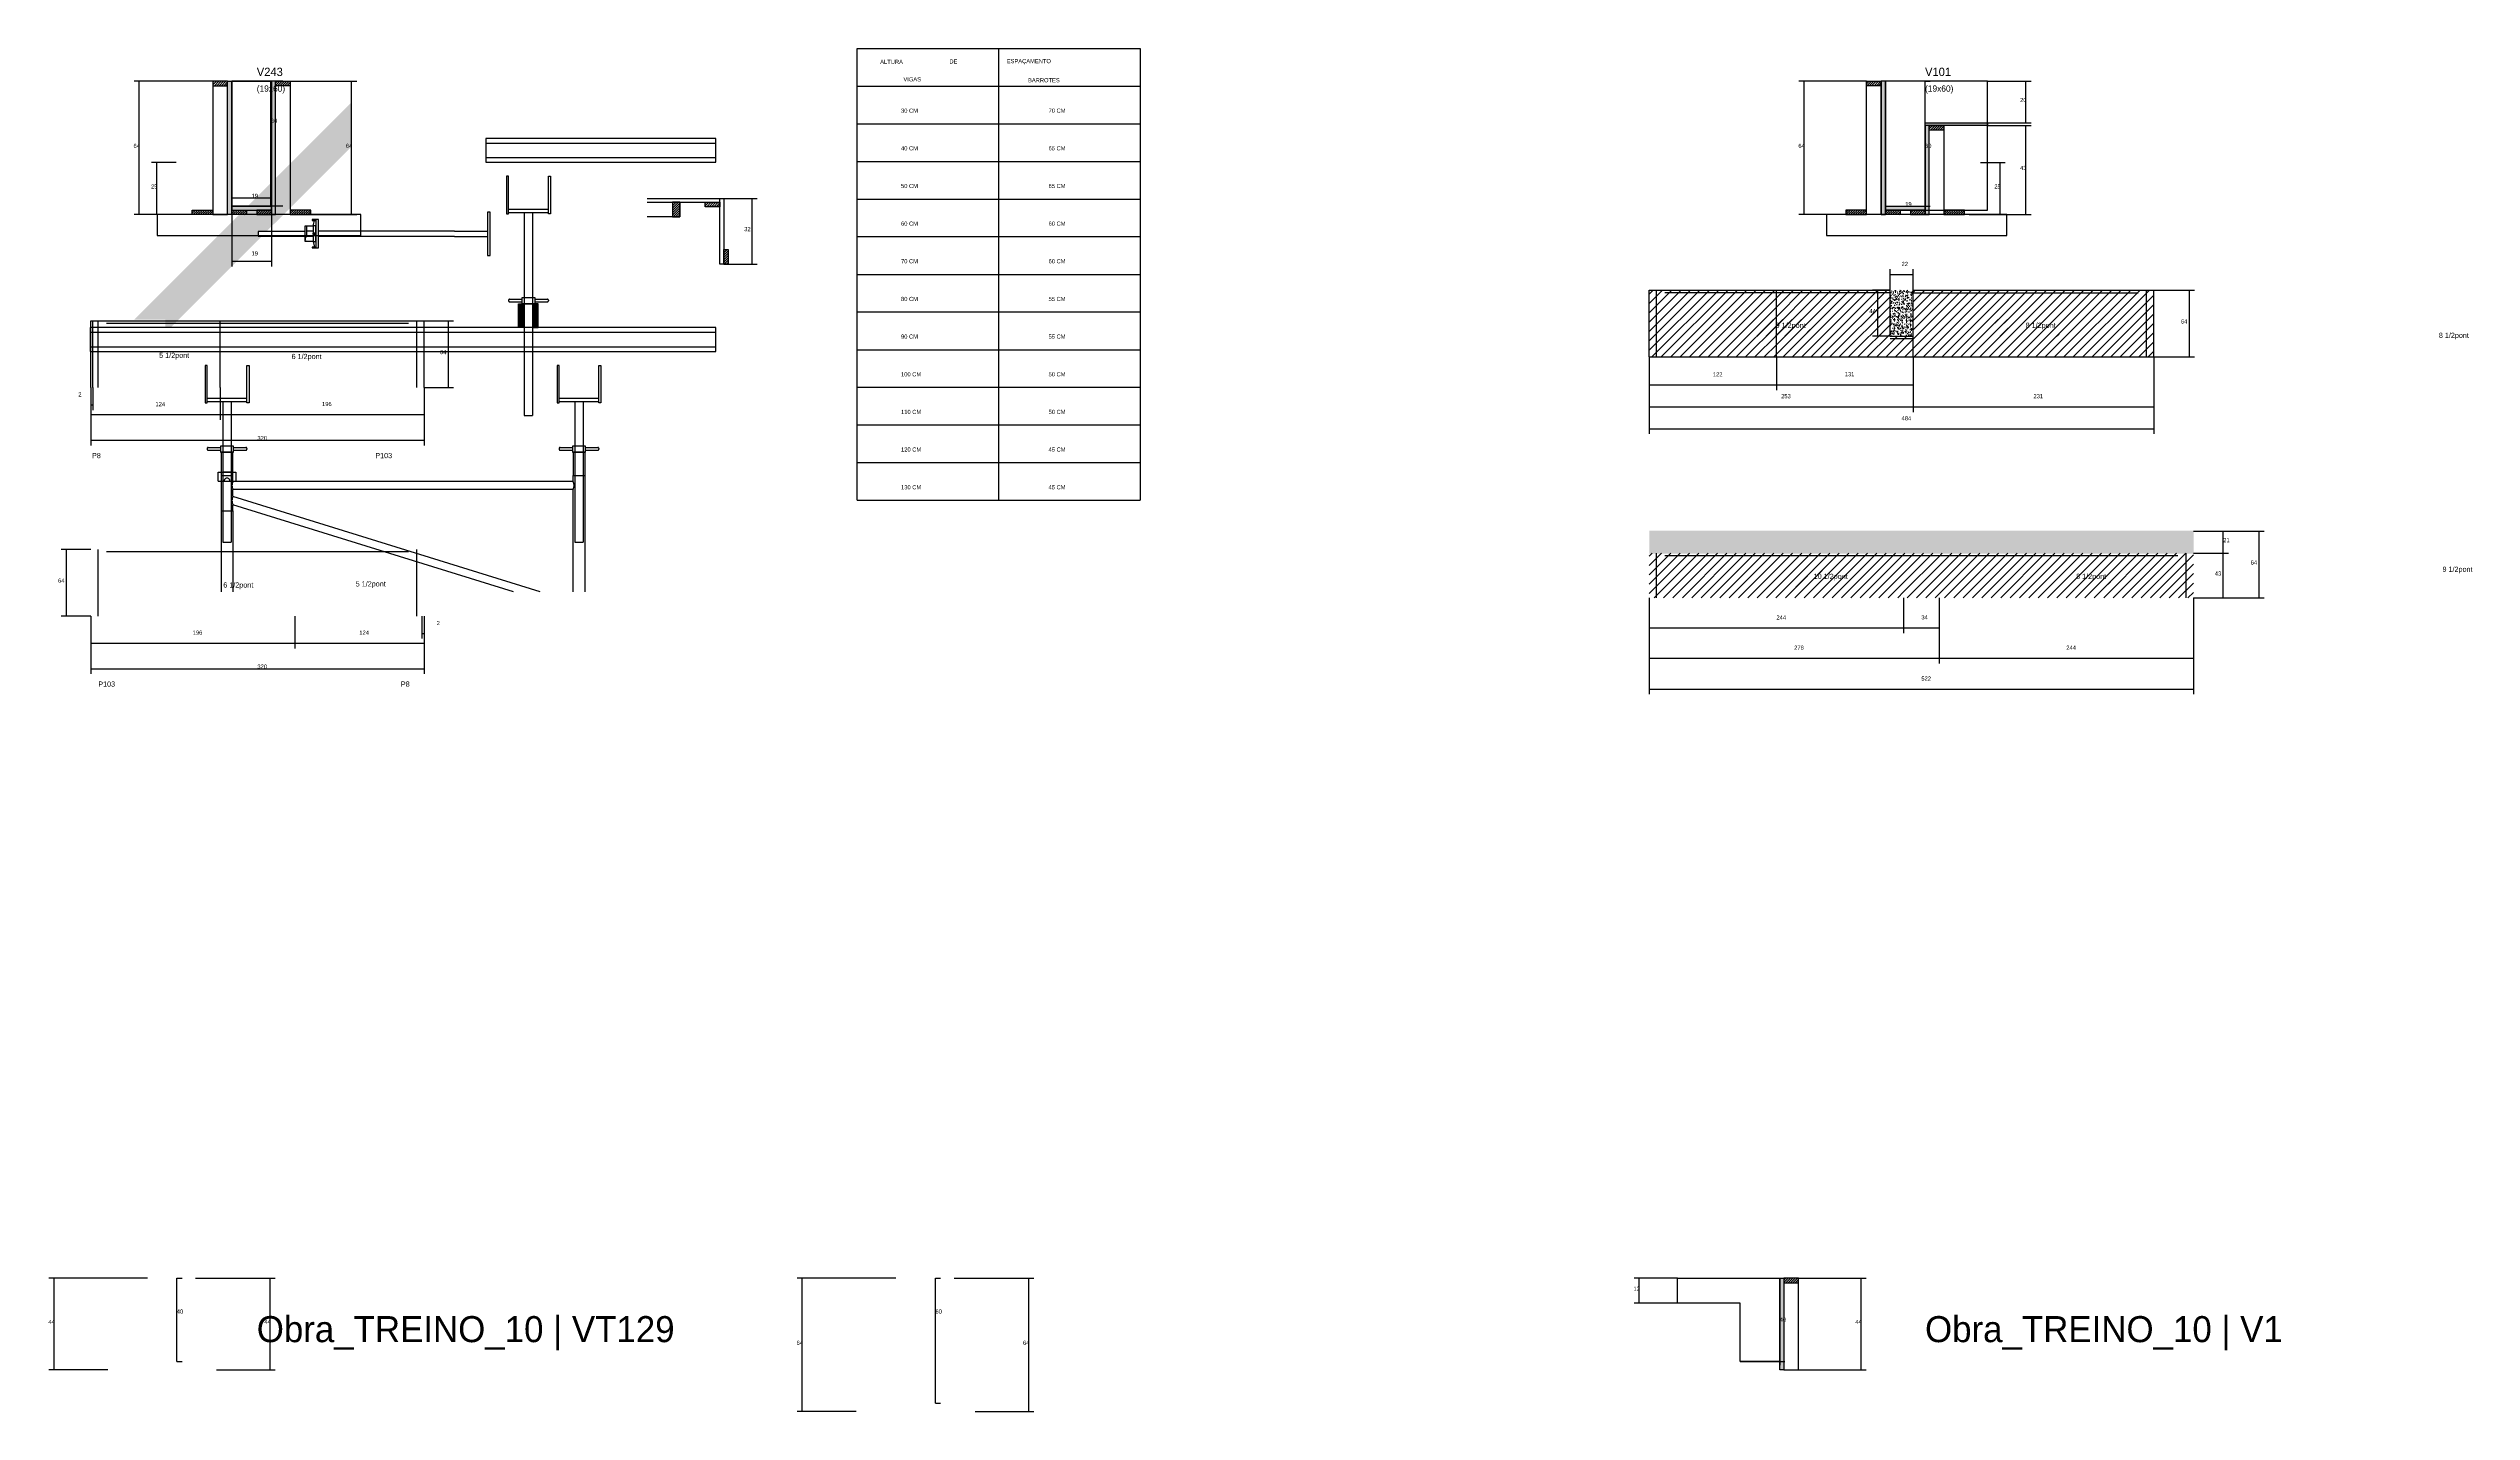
# Model space of a CAD drawing. Header units: metres. Extents: x -2848 to 21926, y -45195 to 1016.
# Drawn here: x 15800 to 18124, y -18877 to -17568 of the extents above; entities that cross this region are included whole.
import ezdxf

# ---------------------------------------------------------------- set-up
doc = ezdxf.new("R2010")
doc.units = ezdxf.units.M
for name, color, linetype in [('BARRA DE ANCORAGEM', 7, 'Continuous'), ('CONCRETO', 251, 'Continuous'), ('COTA', 4, 'Continuous'), ('Cota Seção (2x)', 4, 'Continuous'), ('Demarcação 2', 254, 'Continuous'), ('Escoras', 2, 'Continuous'), ('Forcador', 251, 'Continuous'), ('GARFOS', 7, 'Continuous'), ('Hachura', 253, 'Continuous'), ('LABEL_ID', 3, 'Continuous'), ('Madeira', 126, 'Continuous'), ('NOMENCLATURA', 7, 'Continuous'), ('Painéis', 200, 'Continuous'), ('Perfil Metálico', 251, 'Continuous'), ('SARR_2.2x7', 40, 'Continuous'), ('Texto Seção', 7, 'Continuous')]:
    doc.layers.add(name, color=color, linetype=linetype)

msp = doc.modelspace()

# ---------------------------------------------------------------- hatches: boundary and pattern name
at = {"layer": 'COTA'}
h = msp.add_hatch(dxfattribs=at)
h.set_pattern_fill('AR-CONC', scale=0.03)
h.paths.add_polyline_path([(17566.5, -17844.5), (17588.5, -17844.5), (17588.5, -17800.5), (17566.5, -17800.5)])
h = msp.add_hatch(dxfattribs=at)
h.set_pattern_fill('AR-CONC', scale=0.03)
h.paths.add_polyline_path([(17335.5, -18031.2), (17335.5, -18053.2), (17857.5, -18053.2), (17857.5, -18031.2)])
at = {"layer": 'Demarcação 2'}
h = msp.add_hatch(color=8, dxfattribs=at)
h.dxf.hatch_style = 1
h.paths.add_polyline_path([(16090.8, -17662.8), (16090.8, -17620.4), (15882.3, -17828.8), (15912.4, -17828.8), (15912.4, -17836.4), (15917.2, -17836.4), (16005, -17748.6), (16001.3, -17748.6), (16001.3, -17744.1), (16009.4, -17744.1)])
at = {"layer": 'Hachura'}
h = msp.add_hatch(dxfattribs=at)
h.set_pattern_fill('ANSI31', scale=0.5)
h.paths.add_polyline_path([(15972, -17604.4), (15972, -17600), (15972, -17600), (15958, -17600), (15958, -17600), (15958, -17604.4), (15958, -17604.4), (15972, -17604.4)])
h = msp.add_hatch(color=8, dxfattribs=at)
h.dxf.hatch_style = 1
h.paths.add_polyline_path([(15976, -17600), (15972, -17600), (15972, -17600), (15972, -17728), (15972, -17728), (15976, -17728), (15976, -17728), (15976, -17600)])
h = msp.add_hatch(color=8, dxfattribs=at)
h.dxf.hatch_style = 1
h.paths.add_polyline_path([(16018, -17600), (16014, -17600), (16014, -17600), (16014, -17728), (16014, -17728), (16018, -17728), (16018, -17728), (16018, -17600)])
h = msp.add_hatch(dxfattribs=at)
h.set_pattern_fill('ANSI31', scale=0.5)
h.paths.add_polyline_path([(16018, -17604.4), (16018, -17600), (16018, -17600), (16032, -17600), (16032, -17600), (16032, -17604.4), (16032, -17604.4), (16018, -17604.4)])
h = msp.add_hatch(dxfattribs=at)
h.set_pattern_fill('ANSI31', scale=0.5)
h.paths.add_polyline_path([(17544, -17604.4), (17544, -17600), (17544, -17600), (17558, -17600), (17558, -17600), (17558, -17604.4), (17558, -17604.4), (17544, -17604.4)])
h = msp.add_hatch(color=8, dxfattribs=at)
h.dxf.hatch_style = 1
h.paths.add_polyline_path([(17562, -17600), (17558, -17600), (17558, -17600), (17558, -17728), (17558, -17728), (17562, -17728), (17562, -17728), (17562, -17600)])
h = msp.add_hatch(color=8, dxfattribs=at)
h.dxf.hatch_style = 1
h.paths.add_polyline_path([(17600, -17642.4), (17600, -17640), (17600, -17640), (17660, -17640), (17660, -17640), (17660, -17642.4), (17660, -17642.4), (17600, -17642.4)])
h = msp.add_hatch(color=8, dxfattribs=at)
h.dxf.hatch_style = 1
h.paths.add_polyline_path([(17604, -17642.4), (17600, -17642.4), (17600, -17642.4), (17600, -17728), (17600, -17728), (17604, -17728), (17604, -17728), (17604, -17642.4)])
h = msp.add_hatch(dxfattribs=at)
h.set_pattern_fill('ANSI31', scale=0.5)
h.paths.add_polyline_path([(17604, -17646.8), (17604, -17642.4), (17604, -17642.4), (17618, -17642.4), (17618, -17642.4), (17618, -17646.8), (17618, -17646.8), (17604, -17646.8)])
h = msp.add_hatch(dxfattribs=at)
h.set_pattern_fill('ANSI31', scale=0.5)
h.paths.add_polyline_path([(15938, -17728), (15938, -17723.6), (15938, -17723.6), (15958, -17723.6), (15958, -17723.6), (15958, -17728), (15958, -17728), (15938, -17728)])
h = msp.add_hatch(color=8, dxfattribs=at)
h.dxf.hatch_style = 1
h.paths.add_polyline_path([(16014, -17723.6), (16014, -17720), (16014, -17720), (15976, -17720), (15976, -17720), (15976, -17723.6), (15976, -17723.6), (16014, -17723.6)])
h = msp.add_hatch(dxfattribs=at)
h.set_pattern_fill('ANSI31', scale=0.5)
h.paths.add_polyline_path([(15976, -17728), (15976, -17723.6), (15976, -17723.6), (15990, -17723.6), (15990, -17723.6), (15990, -17728), (15990, -17728), (15976, -17728)])
h = msp.add_hatch(dxfattribs=at)
h.set_pattern_fill('ANSI31', scale=0.5)
h.paths.add_polyline_path([(16014, -17728), (16014, -17723.6), (16014, -17723.6), (16000, -17723.6), (16000, -17723.6), (16000, -17728), (16000, -17728), (16014, -17728)])
h = msp.add_hatch(dxfattribs=at)
h.set_pattern_fill('ANSI31', scale=0.5)
h.paths.add_polyline_path([(16052, -17728), (16052, -17723.6), (16052, -17723.6), (16032, -17723.6), (16032, -17723.6), (16032, -17728), (16032, -17728), (16052, -17728)])
h = msp.add_hatch(dxfattribs=at)
h.set_pattern_fill('ANSI31', scale=0.5)
h.paths.add_polyline_path([(16405.8, -17716), (16398.8, -17716), (16398.8, -17730), (16405.8, -17730)])
h = msp.add_hatch(dxfattribs=at)
h.set_pattern_fill('ANSI31', scale=0.5)
h.paths.add_polyline_path([(16430.2, -17716), (16430.2, -17720.4), (16430.2, -17720.4), (16444.2, -17720.4), (16444.2, -17720.4), (16444.2, -17716), (16444.2, -17716), (16430.2, -17716)])
h = msp.add_hatch(dxfattribs=at)
h.set_pattern_fill('ANSI31', scale=0.5)
h.paths.add_polyline_path([(17544, -17728), (17544, -17723.6), (17544, -17723.6), (17524, -17723.6), (17524, -17723.6), (17524, -17728), (17524, -17728), (17544, -17728)])
h = msp.add_hatch(color=8, dxfattribs=at)
h.dxf.hatch_style = 1
h.paths.add_polyline_path([(17562, -17723.6), (17562, -17720), (17562, -17720), (17600, -17720), (17600, -17720), (17600, -17723.6), (17600, -17723.6), (17562, -17723.6)])
h = msp.add_hatch(dxfattribs=at)
h.set_pattern_fill('ANSI31', scale=0.5)
h.paths.add_polyline_path([(17562, -17728), (17562, -17723.6), (17562, -17723.6), (17576, -17723.6), (17576, -17723.6), (17576, -17728), (17576, -17728), (17562, -17728)])
h = msp.add_hatch(dxfattribs=at)
h.set_pattern_fill('ANSI31', scale=0.5)
h.paths.add_polyline_path([(17600, -17728), (17600, -17723.6), (17600, -17723.6), (17586, -17723.6), (17586, -17723.6), (17586, -17728), (17586, -17728), (17600, -17728)])
h = msp.add_hatch(dxfattribs=at)
h.set_pattern_fill('ANSI31', scale=0.5)
h.paths.add_polyline_path([(17638, -17728), (17638, -17723.6), (17638, -17723.6), (17618, -17723.6), (17618, -17723.6), (17618, -17728), (17618, -17728), (17638, -17728)])
h = msp.add_hatch(dxfattribs=at)
h.set_pattern_fill('ANSI31', scale=0.5)
h.paths.add_polyline_path([(16447.8, -17775.4), (16452.2, -17775.4), (16452.2, -17775.4), (16452.2, -17761.5), (16452.2, -17761.5), (16447.8, -17761.5), (16447.8, -17761.5), (16447.8, -17775.4)])
h = msp.add_hatch(dxfattribs=at)
h.set_pattern_fill('ANSI31', scale=2)
h.paths.add_polyline_path([(17457.5, -17800.5), (17335.5, -17800.5), (17335.5, -17864.5), (17457.5, -17864.5)])
h = msp.add_hatch(dxfattribs=at)
h.set_pattern_fill('ANSI31', scale=2)
h.paths.add_polyline_path([(17566.5, -17800.5), (17457.5, -17800.5), (17457.5, -17864.5), (17588.5, -17864.5), (17588.5, -17844.5), (17566.5, -17844.5)])
h = msp.add_hatch(dxfattribs=at)
h.set_pattern_fill('ANSI31', scale=2)
h.paths.add_polyline_path([(17819.5, -17800.5), (17588.5, -17800.5), (17588.5, -17864.5), (17819.5, -17864.5)])
h = msp.add_hatch(dxfattribs=at)
h.set_pattern_fill('ANSI31', scale=2)
h.paths.add_polyline_path([(17556.4, -17833.3), (17556.4, -17811.1), (17556.4, -17811.1), (17535.8, -17811.1), (17535.8, -17811.1), (17535.8, -17833.3), (17535.8, -17833.3), (17556.4, -17833.3)])
h = msp.add_hatch(dxfattribs=at)
h.set_pattern_fill('ANSI31', scale=2)
h.paths.add_polyline_path([(17420.2, -17844.7), (17487.8, -17844.7), (17487.8, -17844.7), (17493.3, -17828.7), (17493.3, -17828.7), (17425.7, -17828.7), (17425.7, -17828.7), (17420.2, -17844.7)])
h = msp.add_hatch(dxfattribs=at)
h.set_pattern_fill('ANSI31', scale=2)
h.paths.add_polyline_path([(17660.1, -17844.7), (17727.7, -17844.7), (17727.7, -17844.7), (17733.2, -17828.7), (17733.2, -17828.7), (17665.6, -17828.7), (17665.6, -17828.7), (17660.1, -17844.7)])
h = msp.add_hatch(dxfattribs=at)
h.set_pattern_fill('ANSI31', scale=2)
h.paths.add_polyline_path([(17579.5, -18053), (17335.5, -18053), (17335.5, -18095.8), (17579.5, -18095.8)])
h = msp.add_hatch(dxfattribs=at)
h.set_pattern_fill('ANSI31', scale=2)
h.paths.add_polyline_path([(17613.5, -18053), (17579.5, -18053), (17579.5, -18095.8), (17613.5, -18095.8)])
h = msp.add_hatch(dxfattribs=at)
h.set_pattern_fill('ANSI31', scale=2)
h.paths.add_polyline_path([(17857.5, -18053), (17613.5, -18053), (17613.5, -18095.8), (17857.5, -18095.8)])
h = msp.add_hatch(dxfattribs=at)
h.set_pattern_fill('ANSI31', scale=2)
h.paths.add_polyline_path([(17452.9, -18085.6), (17527, -18085.6), (17527, -18085.6), (17532.5, -18069.6), (17532.5, -18069.6), (17458.4, -18069.6), (17458.4, -18069.6), (17452.9, -18085.6)])
h = msp.add_hatch(dxfattribs=at)
h.set_pattern_fill('ANSI31', scale=2)
h.paths.add_polyline_path([(17708.5, -18085.6), (17776.1, -18085.6), (17776.1, -18085.6), (17781.6, -18069.6), (17781.6, -18069.6), (17714, -18069.6), (17714, -18069.6), (17708.5, -18085.6)])
h = msp.add_hatch(color=8, dxfattribs=at)
h.dxf.hatch_style = 1
h.paths.add_polyline_path([(17460.6, -18748.6), (17464.6, -18748.6), (17464.6, -18748.6), (17464.6, -18836.6), (17464.6, -18836.6), (17460.6, -18836.6), (17460.6, -18836.6), (17460.6, -18748.6)])
h = msp.add_hatch(dxfattribs=at)
h.set_pattern_fill('ANSI31', scale=0.5)
h.paths.add_polyline_path([(17478.6, -18753), (17478.6, -18748.6), (17478.6, -18748.6), (17464.6, -18748.6), (17464.6, -18748.6), (17464.6, -18753), (17464.6, -18753), (17478.6, -18753)])
at = {"layer": 'Perfil Metálico'}
h = msp.add_hatch(color=8, dxfattribs=at)
h.dxf.hatch_style = 1
h.paths.add_polyline_path([(16251.1, -17836.4), (16255.6, -17836.4), (16255.6, -17813.6), (16251.1, -17813.6)])
h = msp.add_hatch(color=8, dxfattribs=at)
h.dxf.hatch_style = 1
h.paths.add_polyline_path([(16265.5, -17836.4), (16270, -17836.4), (16270, -17813.6), (16265.5, -17813.6)])

# ---------------------------------------------------------------- linework, layer by layer
at = {"layer": 'BARRA DE ANCORAGEM'}
for p, q in [((16046.4, -17750.9), (16046.3, -17751.4)), ((16046.3, -17751.4), (16046.4, -17752)), ((16046.5, -17750.4), (16046.4, -17750.9)), ((16046.4, -17752), (16046.5, -17752.5)), ((16046.8, -17749.9), (16046.5, -17750.4)), ((16046.5, -17752.5), (16046.8, -17752.9)), ((16047.2, -17749.5), (16046.8, -17749.9)), ((16046.8, -17752.9), (16047.2, -17753.3)), ((16047.6, -17749.2), (16047.2, -17749.5)), ((16047.2, -17753.3), (16047.6, -17753.6)), ((16048.1, -17749), (16047.6, -17749.2)), ((16047.6, -17753.6), (16048.1, -17753.9)), ((16054.2, -17738.8), (16055.4, -17733.5)), ((16054.2, -17753.9), (16055.4, -17759.2)), ((16056.5, -17732.7), (16056.5, -17760)), ((16090.8, -17743.7), (16059.2, -17743.7)), ((16090.8, -17749), (16059.2, -17749)), ((16189.8, -17743.7), (16090.8, -17743.7)), ((16189.8, -17749), (16090.8, -17749)), ((16189.8, -17743.7), (16221.3, -17743.7)), ((16189.8, -17749), (16221.3, -17749))]:
    msp.add_line(p, q, dxfattribs=at)
for points in [[(16223.7, -17767.2), (16223.7, -17725.5), (16221.3, -17725.5), (16221.3, -17767.2)], [(16046.3, -17744.1), (16001.3, -17744.1), (16001.3, -17748.6), (16046.3, -17748.6)], [(16056.5, -17732.7), (16053, -17732.7), (16053, -17733.5), (16056.5, -17733.5)], [(16056.5, -17738.8), (16054.2, -17738.8), (16054.2, -17753.9), (16056.5, -17753.9)], [(16059.2, -17760), (16059.2, -17732.7), (16056.5, -17732.7), (16056.5, -17760)], [(16056.5, -17759.2), (16053, -17759.2), (16053, -17760), (16056.5, -17760)]]:
    msp.add_lwpolyline(points, close=True, dxfattribs=at)
for points in [[(16054.2, -17753.9), (16046.3, -17753.9), (16046.3, -17738.8), (16054.2, -17738.8)], [(16054.2, -17743.7), (16048.1, -17743.7), (16048.1, -17738.8)], [(16054.2, -17749), (16048.1, -17749), (16048.1, -17743.7)], [(16054.2, -17746.8), (16056.5, -17746.8), (16056.5, -17745.9), (16054.2, -17745.9), (16054.2, -17746.8), (16054.2, -17745.9)]]:
    msp.add_lwpolyline(points, dxfattribs=at)
at = {"layer": 'CONCRETO'}
for points in [[(15976, -17600), (15976, -17600), (16014, -17600), (16014, -17628), (16014, -17628), (16014, -17720), (15976, -17720), (15976, -17600)], [(15976, -17720), (16014, -17720), (16014, -17600), (15976, -17600)], [(17600, -17640), (17660, -17640), (17660, -17600), (17600, -17600), (17600, -17600), (17562, -17600), (17562, -17723.6), (17562, -17723.6), (17562, -17720), (17600, -17720)], [(17562, -17723.6), (17660, -17723.6), (17660, -17600), (17562, -17600)], [(17422.6, -18772.6), (17362.6, -18772.6), (17362.6, -18748.6), (17422.6, -18748.6), (17422.6, -18748.6), (17460.6, -18748.6), (17460.6, -18832.2), (17460.6, -18832.2), (17460.6, -18828.6), (17422.6, -18828.6)]]:
    msp.add_lwpolyline(points, close=True, dxfattribs=at)
at = {"layer": 'COTA'}
for p, q in [((15958, -17600), (15882.3, -17600)), ((15887.3, -17728), (15887.3, -17600)), ((16032, -17600), (16095.9, -17600)), ((16090.9, -17728), (16090.9, -17600)), ((17544, -17600), (17479, -17600)), ((17484, -17728), (17484, -17600)), ((17660, -17600), (17701.7, -17600)), ((17696.7, -17640), (17696.7, -17600)), ((17660, -17640), (17701.7, -17640)), ((17660, -17642.4), (17701.7, -17642.4)), ((17696.7, -17728), (17696.7, -17642.4)), ((15922.7, -17678), (15899.1, -17678)), ((15904.1, -17728), (15904.1, -17678)), ((17653.3, -17678), (17676.9, -17678)), ((17671.9, -17728), (17671.9, -17678)), ((15942.4, -17728), (15882.3, -17728)), ((15922.7, -17728), (15899.1, -17728)), ((15976, -17728), (15976, -17777.7)), ((16014, -17728), (16014, -17777.7)), ((16047.6, -17728), (16095.9, -17728)), ((16447.8, -17712.4), (16480, -17712.4)), ((16475, -17775.4), (16475, -17712.4)), ((17544, -17728), (17479, -17728)), ((17642.4, -17728), (17701.7, -17728)), ((17653.3, -17728), (17676.9, -17728)), ((15976, -17772.7), (16014, -17772.7)), ((16447.8, -17775.4), (16480, -17775.4)), ((17566.5, -17800.5), (17549.6, -17800.5)), ((17554.6, -17844.5), (17554.6, -17800.5)), ((17566.5, -17800.5), (17566.5, -17780.3)), ((17566.5, -17785.3), (17588.5, -17785.3)), ((17588.5, -17800.5), (17588.5, -17780.3)), ((17819.5, -17800.5), (17858.5, -17800.5)), ((17853.5, -17864.5), (17853.5, -17800.5)), ((16160.4, -17829.9), (16188.8, -17829.9)), ((16183.8, -17893.9), (16183.8, -17829.9)), ((17566.5, -17844.5), (17549.6, -17844.5)), ((17335.5, -17864.5), (17335.5, -17896.3)), ((17335.5, -17864.5), (17335.5, -17938.5)), ((17335.5, -17864.5), (17335.5, -17917.4)), ((17457.5, -17864.5), (17457.5, -17896.3)), ((17457.5, -17864.5), (17457.5, -17896.3)), ((17588.5, -17864.5), (17588.5, -17896.3)), ((17588.5, -17864.5), (17588.5, -17917.4)), ((17588.5, -17864.5), (17588.5, -17917.4)), ((17819.5, -17864.5), (17819.5, -17917.4)), ((17819.5, -17864.5), (17858.5, -17864.5)), ((17819.5, -17864.5), (17819.5, -17938.5)), ((15840.9, -17893.9), (15840.9, -17924.9)), ((15840.9, -17893.9), (15840.9, -17949.4)), ((15840.9, -17893.9), (15840.9, -17915.6)), ((15842.9, -17893.9), (15842.9, -17915.6)), ((15964.9, -17893.9), (15964.9, -17924.9)), ((15964.9, -17893.9), (15964.9, -17924.9)), ((16160.4, -17893.9), (16160.4, -17924.9)), ((16160.4, -17893.9), (16160.4, -17949.4)), ((16160.4, -17893.9), (16188.8, -17893.9)), ((17335.5, -17891.3), (17457.5, -17891.3)), ((17457.5, -17891.3), (17588.5, -17891.3)), ((15840.9, -17910.6), (15842.9, -17910.6)), ((17335.5, -17912.4), (17588.5, -17912.4)), ((17588.5, -17912.4), (17819.5, -17912.4)), ((15840.9, -17919.9), (15964.9, -17919.9)), ((15964.9, -17919.9), (16160.4, -17919.9)), ((17335.5, -17933.5), (17819.5, -17933.5)), ((15840.9, -17944.4), (16160.4, -17944.4)), ((17857.5, -18031.8), (17891, -18031.8)), ((17857.5, -18031.8), (17925.4, -18031.8)), ((17886, -18053), (17886, -18031.8)), ((17920.4, -18095.8), (17920.4, -18031.8)), ((15840.9, -18049.2), (15812.5, -18049.2)), ((15817.5, -18113.2), (15817.5, -18049.2)), ((17857.5, -18053), (17891, -18053)), ((17857.5, -18053), (17891, -18053)), ((17886, -18095.8), (17886, -18053)), ((17335.5, -18095.8), (17335.5, -18158.6)), ((17335.5, -18095.8), (17335.5, -18129.6)), ((17335.5, -18095.8), (17335.5, -18188.3)), ((17579.5, -18095.8), (17579.5, -18129.6)), ((17579.5, -18095.8), (17579.5, -18129.6)), ((17613.5, -18095.8), (17613.5, -18158.6)), ((17613.5, -18095.8), (17613.5, -18158.6)), ((17613.5, -18095.8), (17613.5, -18129.6)), ((17857.5, -18095.8), (17857.5, -18158.6)), ((17857.5, -18095.8), (17891, -18095.8)), ((17857.5, -18095.8), (17925.4, -18095.8)), ((17857.5, -18095.8), (17857.5, -18188.3)), ((15840.9, -18113.2), (15812.5, -18113.2)), ((15840.9, -18113.2), (15840.9, -18144.2)), ((15840.9, -18113.2), (15840.9, -18168.7)), ((16036.4, -18113.2), (16036.4, -18144.2)), ((16036.4, -18113.2), (16036.4, -18144.2)), ((16158.4, -18113.2), (16158.4, -18134.9)), ((16160.4, -18113.2), (16160.4, -18144.2)), ((16160.4, -18113.2), (16160.4, -18168.7)), ((16160.4, -18113.2), (16160.4, -18134.9)), ((17335.5, -18124.6), (17579.5, -18124.6)), ((17579.5, -18124.6), (17613.5, -18124.6)), ((15840.9, -18139.2), (16036.4, -18139.2)), ((16036.4, -18139.2), (16160.4, -18139.2)), ((16158.4, -18129.9), (16160.4, -18129.9)), ((15840.9, -18163.7), (16160.4, -18163.7)), ((17335.5, -18153.6), (17613.5, -18153.6)), ((17613.5, -18153.6), (17857.5, -18153.6)), ((17335.5, -18183.3), (17857.5, -18183.3)), ((15895.3, -18748.6), (15800.6, -18748.6)), ((15805.6, -18836.6), (15805.6, -18748.6)), ((15941.3, -18748.6), (16017.7, -18748.6)), ((16012.7, -18836.6), (16012.7, -18748.6)), ((16612.9, -18748.6), (16518.2, -18748.6)), ((16523.2, -18876.6), (16523.2, -18748.6)), ((16668.9, -18748.6), (16745.4, -18748.6)), ((16740.4, -18876.6), (16740.4, -18748.6)), ((17362.6, -18748.6), (17320.9, -18748.6)), ((17325.9, -18772.6), (17325.9, -18748.6)), ((17478.6, -18748.6), (17543.6, -18748.6)), ((17538.6, -18836.6), (17538.6, -18748.6)), ((17362.6, -18772.6), (17320.9, -18772.6)), ((15857.3, -18836.6), (15800.6, -18836.6)), ((15961.3, -18836.6), (16017.7, -18836.6)), ((17478.6, -18836.6), (17543.6, -18836.6)), ((16574.9, -18876.6), (16518.2, -18876.6)), ((16688.9, -18876.6), (16745.4, -18876.6))]:
    msp.add_line(p, q, dxfattribs=at)
at = {"layer": 'Cota Seção (2x)'}
for p, q in [((16025, -17600), (16008.5, -17600)), ((16013.5, -17720), (16013.5, -17600)), ((17600, -17720), (17600, -17600)), ((17600, -17600), (17605, -17600)), ((15976, -17728), (15976, -17707)), ((16014, -17728), (16014, -17707)), ((15976, -17712), (16014, -17712)), ((16025, -17720), (16008.5, -17720)), ((17562, -17728), (17562, -17715)), ((17562, -17720), (17600, -17720)), ((17600, -17728), (17600, -17715)), ((17600, -17720), (17605, -17720)), ((15923.3, -18828.6), (15923.3, -18748.6)), ((15923.3, -18748.6), (15928.3, -18748.6)), ((16650.9, -18868.6), (16650.9, -18748.6)), ((16650.9, -18748.6), (16655.9, -18748.6)), ((17422.6, -18748.6), (17465.6, -18748.6)), ((17460.6, -18828.6), (17460.6, -18748.6)), ((15923.3, -18828.6), (15928.3, -18828.6)), ((17422.6, -18828.6), (17465.6, -18828.6)), ((16650.9, -18868.6), (16655.9, -18868.6))]:
    msp.add_line(p, q, dxfattribs=at)
at = {"layer": 'Escoras'}
for p, q in [((16266.2, -17813.6), (16254.9, -17813.6)), ((15965.9, -17955.9), (15965.9, -18090)), ((15977.1, -17955.9), (15965.9, -17955.9)), ((15977.1, -17978.4), (15977.1, -17955.9)), ((16314.6, -17955.9), (16303.4, -17955.9)), ((16303.4, -17955.9), (16303.4, -17978.4)), ((16314.6, -17955.9), (16314.6, -18090)), ((15963.1, -17975), (15980, -17975)), ((15963.1, -17983.8), (15963.1, -17975)), ((15963.1, -17983.8), (15968.6, -17983.8)), ((15965.9, -17978.4), (15977.1, -17978.4)), ((15975.5, -17975), (15967.6, -17975)), ((15975.5, -17984.1), (15967.6, -17984.1)), ((15968.7, -17983), (15968.6, -17983.8)), ((15969, -17982.3), (15968.7, -17983)), ((15969.4, -17981.7), (15969, -17982.3)), ((15970.1, -17981.3), (15969.4, -17981.7)), ((15970.8, -17981), (15970.1, -17981.3)), ((15971.5, -17980.9), (15970.8, -17981)), ((15972.3, -17981), (15971.5, -17980.9)), ((15973, -17981.3), (15972.3, -17981)), ((15973.6, -17981.7), (15973, -17981.3)), ((15974.1, -17982.3), (15973.6, -17981.7)), ((15974.3, -17983), (15974.1, -17982.3)), ((15974.4, -17983.8), (15974.3, -17983)), ((15974.4, -17983.8), (15980, -17983.8)), ((15976.5, -17985.9), (15976.3, -17986.5)), ((15976.3, -17986.5), (15976.3, -17987.2)), ((15976.6, -17985.2), (15976.5, -17985.9)), ((15976.9, -17984.6), (15976.6, -17985.2)), ((15977.1, -17984), (15976.9, -17984.6)), ((15977.1, -17984), (15977.1, -17978.4)), ((16303.4, -17984), (15977.1, -17984)), ((15980, -17975), (15980, -17983.8)), ((16303.4, -17978.4), (16314.6, -17978.4)), ((16303.4, -17984), (16303.4, -17978.4)), ((16303.7, -17984.6), (16303.4, -17984)), ((16303.9, -17985.2), (16303.7, -17984.6)), ((16304.1, -17985.9), (16303.9, -17985.2)), ((16304.2, -17986.5), (16304.1, -17985.9)), ((16304.3, -17987.2), (16304.2, -17986.5)), ((15976.3, -17987.2), (15976.2, -17987.9)), ((15976.2, -17987.9), (15976.3, -17988.5)), ((15976.3, -18001.6), (15976.2, -18002.3)), ((15976.2, -18002.3), (15976.3, -18003)), ((15976.3, -17988.5), (15976.3, -17989.2)), ((15976.3, -17989.2), (15976.5, -17989.8)), ((15976.5, -18000.1), (15976.3, -18000.8)), ((15976.3, -18000.8), (15976.3, -18001.6)), ((15976.3, -18003), (15976.3, -18003.7)), ((15976.3, -18003.7), (15976.5, -18004.5)), ((15976.5, -17989.8), (15976.6, -17990.5)), ((15976.6, -17999.4), (15976.5, -18000.1)), ((15976.5, -18004.5), (15976.6, -18005.2)), ((15976.6, -17990.5), (15976.9, -17991.1)), ((15976.9, -17998.7), (15976.6, -17999.4)), ((15976.6, -18005.2), (15976.9, -18005.9)), ((15976.9, -17991.1), (15977.1, -17991.7)), ((15977.1, -17998), (15976.9, -17998.7)), ((15976.9, -18005.9), (15977.1, -18006.5)), ((16303.4, -17991.7), (15977.1, -17991.7)), ((15977.1, -17998), (15977.1, -17991.7)), ((16271.9, -18090), (15977.1, -17998.5)), ((16246.1, -18090), (15977.1, -18006.5)), ((15977.1, -18012.2), (15977.1, -18006.5)), ((16303.4, -17991.7), (16303.7, -17991.1)), ((16303.4, -18090), (16303.4, -17991.7)), ((16303.7, -17991.1), (16303.9, -17990.5)), ((16303.9, -17990.5), (16304.1, -17989.8)), ((16304.1, -17989.8), (16304.2, -17989.2)), ((16304.2, -17989.2), (16304.3, -17988.5)), ((16304.3, -17987.9), (16304.3, -17987.2)), ((16304.3, -17988.5), (16304.3, -17987.9)), ((15965.9, -18012.2), (15977.1, -18012.2)), ((15977.1, -18012.2), (15977.1, -18090))]:
    msp.add_line(p, q, dxfattribs=at)
at = {"layer": 'Forcador'}
for p, q in [((16241.4, -17722.7), (16279.7, -17722.7)), ((16241.4, -17725.8), (16279.7, -17725.8)), ((16256.6, -17725.8), (16256.6, -17836.4)), ((16264.5, -17725.8), (16264.5, -17836.4)), ((16241.5, -17809.9), (16241.4, -17810)), ((16241.4, -17810), (16241.4, -17810.2)), ((16241.4, -17810.2), (16241.4, -17810.6)), ((16241.4, -17810.6), (16241.4, -17810.8)), ((16241.4, -17810.8), (16241.5, -17810.9)), ((16241.6, -17809.7), (16241.5, -17809.8)), ((16241.5, -17809.8), (16241.5, -17809.9)), ((16241.5, -17810.9), (16241.5, -17811)), ((16241.5, -17811), (16241.6, -17811.1)), ((16241.7, -17809.5), (16241.6, -17809.6)), ((16241.6, -17809.6), (16241.6, -17809.7)), ((16241.6, -17811.1), (16241.6, -17811.2)), ((16241.6, -17811.2), (16241.7, -17811.3)), ((16241.8, -17809.4), (16241.7, -17809.5)), ((16241.7, -17811.3), (16241.8, -17811.4)), ((16241.9, -17809.3), (16241.8, -17809.4)), ((16241.8, -17811.4), (16241.9, -17811.5)), ((16242.1, -17809.2), (16241.9, -17809.3)), ((16241.9, -17811.5), (16242.1, -17811.6)), ((16242.2, -17809.2), (16242.1, -17809.2)), ((16242.1, -17811.6), (16242.2, -17811.6)), ((16242.3, -17809.2), (16242.2, -17809.2)), ((16242.2, -17811.6), (16242.3, -17811.6)), ((16242.5, -17809.2), (16242.3, -17809.2)), ((16242.3, -17811.6), (16242.5, -17811.6)), ((16242.5, -17809.2), (16254.3, -17809.2)), ((16242.5, -17811.6), (16254.3, -17811.6)), ((16266.9, -17809.2), (16278.7, -17809.2)), ((16266.9, -17811.6), (16278.7, -17811.6)), ((16278.8, -17809.2), (16278.7, -17809.2)), ((16278.7, -17811.6), (16278.8, -17811.6)), ((16278.9, -17809.2), (16278.8, -17809.2)), ((16278.8, -17811.6), (16278.9, -17811.6)), ((16279.1, -17809.2), (16278.9, -17809.2)), ((16278.9, -17811.6), (16279.1, -17811.6)), ((16279.2, -17809.3), (16279.1, -17809.2)), ((16279.1, -17811.6), (16279.2, -17811.5)), ((16279.3, -17809.4), (16279.2, -17809.3)), ((16279.2, -17811.5), (16279.3, -17811.4)), ((16279.4, -17809.5), (16279.3, -17809.4)), ((16279.3, -17811.4), (16279.4, -17811.3)), ((16279.5, -17809.6), (16279.4, -17809.5)), ((16279.4, -17811.3), (16279.5, -17811.2)), ((16279.6, -17809.7), (16279.5, -17809.6)), ((16279.5, -17811.2), (16279.6, -17811.1)), ((16279.6, -17809.8), (16279.6, -17809.7)), ((16279.7, -17809.9), (16279.6, -17809.8)), ((16279.6, -17811), (16279.7, -17810.9)), ((16279.6, -17811.1), (16279.6, -17811)), ((16279.7, -17810), (16279.7, -17809.9)), ((16279.7, -17810.2), (16279.7, -17810)), ((16279.7, -17810.2), (16279.7, -17810.6)), ((16279.7, -17810.8), (16279.7, -17810.6)), ((16279.7, -17810.9), (16279.7, -17810.8)), ((16256.6, -17836.4), (16256.6, -17859.2)), ((16264.5, -17836.4), (16264.5, -17859.2)), ((16256.6, -17859.2), (16256.6, -17920.8)), ((16264.5, -17859.2), (16264.5, -17920.8)), ((15952.4, -17904.2), (15990.6, -17904.2)), ((15952.4, -17907.3), (15990.6, -17907.3)), ((15967.6, -17907.3), (15967.6, -18042.3)), ((15975.5, -17907.3), (15975.5, -18042.3)), ((16289.9, -17904.2), (16328.1, -17904.2)), ((16289.9, -17907.3), (16328.1, -17907.3)), ((16305.1, -17907.3), (16305.1, -18042.3)), ((16313, -17907.3), (16313, -18042.3)), ((16256.6, -17920.8), (16264.5, -17920.8)), ((15952.5, -17952.1), (15952.4, -17952.3)), ((15952.4, -17952.3), (15952.4, -17952.4)), ((15952.4, -17952.4), (15952.4, -17952.5)), ((15952.4, -17952.5), (15952.4, -17953)), ((15952.4, -17953), (15952.4, -17953.1)), ((15952.4, -17953.1), (15952.4, -17953.2)), ((15952.4, -17953.2), (15952.5, -17953.4)), ((15952.6, -17951.9), (15952.5, -17952)), ((15952.5, -17952), (15952.5, -17952.1)), ((15952.5, -17953.4), (15952.5, -17953.5)), ((15952.5, -17953.5), (15952.6, -17953.6)), ((15952.7, -17951.8), (15952.6, -17951.9)), ((15952.6, -17953.6), (15952.7, -17953.7)), ((15952.8, -17951.7), (15952.7, -17951.8)), ((15952.7, -17953.7), (15952.8, -17953.8)), ((15952.9, -17951.6), (15952.8, -17951.7)), ((15952.8, -17953.8), (15952.9, -17953.9)), ((15953, -17951.6), (15952.9, -17951.6)), ((15952.9, -17953.9), (15953, -17953.9)), ((15953.1, -17951.5), (15953, -17951.6)), ((15953, -17953.9), (15953.1, -17954)), ((15953.3, -17951.5), (15953.1, -17951.5)), ((15953.1, -17954), (15953.3, -17954)), ((15953.4, -17951.5), (15953.3, -17951.5)), ((15953.3, -17954), (15953.4, -17954)), ((15953.4, -17951.5), (15965.2, -17951.5)), ((15953.4, -17954), (15965.2, -17954)), ((15977.8, -17951.5), (15989.6, -17951.5)), ((15977.8, -17954), (15989.6, -17954)), ((15989.8, -17951.5), (15989.6, -17951.5)), ((15989.6, -17954), (15989.8, -17954)), ((15989.9, -17951.5), (15989.8, -17951.5)), ((15989.8, -17954), (15989.9, -17954)), ((15990, -17951.6), (15989.9, -17951.5)), ((15989.9, -17954), (15990, -17953.9)), ((15990.1, -17951.6), (15990, -17951.6)), ((15990, -17953.9), (15990.1, -17953.9)), ((15990.2, -17951.7), (15990.1, -17951.6)), ((15990.1, -17953.9), (15990.2, -17953.8)), ((15990.3, -17951.8), (15990.2, -17951.7)), ((15990.2, -17953.8), (15990.3, -17953.7)), ((15990.4, -17951.9), (15990.3, -17951.8)), ((15990.3, -17953.7), (15990.4, -17953.6)), ((15990.5, -17952), (15990.4, -17951.9)), ((15990.4, -17953.6), (15990.5, -17953.5)), ((15990.6, -17952.1), (15990.5, -17952)), ((15990.5, -17953.5), (15990.6, -17953.4)), ((15990.6, -17952.3), (15990.6, -17952.1)), ((15990.6, -17952.4), (15990.6, -17952.3)), ((15990.6, -17952.5), (15990.6, -17952.4)), ((15990.6, -17952.5), (15990.6, -17953)), ((15990.6, -17953.1), (15990.6, -17953)), ((15990.6, -17953.2), (15990.6, -17953.1)), ((15990.6, -17953.4), (15990.6, -17953.2)), ((16290, -17952.1), (16289.9, -17952.3)), ((16289.9, -17952.3), (16289.9, -17952.4)), ((16289.9, -17952.4), (16289.9, -17952.5)), ((16289.9, -17952.5), (16289.9, -17953)), ((16289.9, -17953), (16289.9, -17953.1)), ((16289.9, -17953.1), (16289.9, -17953.2)), ((16289.9, -17953.2), (16290, -17953.4)), ((16290.1, -17951.9), (16290, -17952)), ((16290, -17952), (16290, -17952.1)), ((16290, -17953.4), (16290, -17953.5)), ((16290, -17953.5), (16290.1, -17953.6)), ((16290.2, -17951.8), (16290.1, -17951.9)), ((16290.1, -17953.6), (16290.2, -17953.7)), ((16290.3, -17951.7), (16290.2, -17951.8)), ((16290.2, -17953.7), (16290.3, -17953.8)), ((16290.4, -17951.6), (16290.3, -17951.7)), ((16290.3, -17953.8), (16290.4, -17953.9)), ((16290.5, -17951.6), (16290.4, -17951.6)), ((16290.4, -17953.9), (16290.5, -17953.9)), ((16290.6, -17951.5), (16290.5, -17951.6)), ((16290.5, -17953.9), (16290.6, -17954)), ((16290.8, -17951.5), (16290.6, -17951.5)), ((16290.6, -17954), (16290.8, -17954)), ((16290.9, -17951.5), (16290.8, -17951.5)), ((16290.8, -17954), (16290.9, -17954)), ((16290.9, -17951.5), (16302.7, -17951.5)), ((16290.9, -17954), (16302.7, -17954)), ((16315.3, -17951.5), (16327.1, -17951.5)), ((16315.3, -17954), (16327.1, -17954)), ((16327.3, -17951.5), (16327.1, -17951.5)), ((16327.1, -17954), (16327.3, -17954)), ((16327.4, -17951.5), (16327.3, -17951.5)), ((16327.3, -17954), (16327.4, -17954)), ((16327.5, -17951.6), (16327.4, -17951.5)), ((16327.4, -17954), (16327.5, -17953.9)), ((16327.6, -17951.6), (16327.5, -17951.6)), ((16327.5, -17953.9), (16327.6, -17953.9)), ((16327.7, -17951.7), (16327.6, -17951.6)), ((16327.6, -17953.9), (16327.7, -17953.8)), ((16327.8, -17951.8), (16327.7, -17951.7)), ((16327.7, -17953.8), (16327.8, -17953.7)), ((16327.9, -17951.9), (16327.8, -17951.8)), ((16327.8, -17953.7), (16327.9, -17953.6)), ((16328, -17952), (16327.9, -17951.9)), ((16327.9, -17953.6), (16328, -17953.5)), ((16328.1, -17952.1), (16328, -17952)), ((16328, -17953.5), (16328.1, -17953.4)), ((16328.1, -17952.3), (16328.1, -17952.1)), ((16328.1, -17952.4), (16328.1, -17952.3)), ((16328.1, -17952.5), (16328.1, -17952.4)), ((16328.1, -17952.5), (16328.1, -17953)), ((16328.1, -17953.1), (16328.1, -17953)), ((16328.1, -17953.2), (16328.1, -17953.1)), ((16328.1, -17953.4), (16328.1, -17953.2)), ((15967.6, -18042.3), (15975.5, -18042.3)), ((16305.1, -18042.3), (16313, -18042.3))]:
    msp.add_line(p, q, dxfattribs=at)
for points in [[(16239.5, -17691.2), (16239.5, -17727.2), (16241.4, -17727.2), (16241.4, -17691.2)], [(16281.6, -17691.2), (16281.6, -17727.2), (16279.7, -17727.2), (16279.7, -17691.2)], [(16254.3, -17807.7), (16254.3, -17813.6), (16266.9, -17813.6), (16266.9, -17807.7)], [(15950.5, -17872.7), (15950.5, -17908.7), (15952.4, -17908.7), (15952.4, -17872.7)], [(15992.6, -17872.7), (15992.6, -17908.7), (15990.6, -17908.7), (15990.6, -17872.7)], [(16288, -17872.7), (16288, -17908.7), (16289.9, -17908.7), (16289.9, -17872.7)], [(16330.1, -17872.7), (16330.1, -17908.7), (16328.1, -17908.7), (16328.1, -17872.7)], [(15965.2, -17950.1), (15965.2, -17955.9), (15977.8, -17955.9), (15977.8, -17950.1)], [(16302.7, -17950.1), (16302.7, -17955.9), (16315.3, -17955.9), (16315.3, -17950.1)]]:
    msp.add_lwpolyline(points, close=True, dxfattribs=at)
at = {"layer": 'GARFOS'}
for p, q in [((16575.7, -18002.1), (16575.7, -17568.5)), ((16575.7, -17568.5), (16847.2, -17568.5)), ((16711.5, -17568.5), (16711.5, -18002.1)), ((16847.2, -17568.5), (16847.2, -18002.1)), ((16575.7, -17604.6), (16847.2, -17604.6)), ((16575.7, -17604.6), (16847.2, -17604.6)), ((16575.7, -17640.7), (16847.2, -17640.7)), ((16575.7, -17676.9), (16847.2, -17676.9)), ((16575.7, -17713), (16847.2, -17713)), ((16575.7, -17749.1), (16847.2, -17749.1)), ((16575.7, -17785.3), (16847.2, -17785.3)), ((16575.7, -17821.4), (16847.2, -17821.4)), ((16575.7, -17857.6), (16847.2, -17857.6)), ((16575.7, -17893.7), (16847.2, -17893.7)), ((16575.7, -17929.8), (16847.2, -17929.8)), ((16575.7, -17966), (16847.2, -17966)), ((16575.7, -18002.1), (16847.2, -18002.1))]:
    msp.add_line(p, q, dxfattribs=at)
at = {"layer": 'Madeira'}
for points in [[(15972, -17604.4), (15972, -17600), (15958, -17600), (15958, -17604.4)], [(15972, -17600), (15958, -17600), (15958, -17728), (15972, -17728)], [(16018, -17604.4), (16018, -17600), (16032, -17600), (16032, -17604.4)], [(16018, -17600), (16032, -17600), (16032, -17728), (16018, -17728)], [(17544, -17604.4), (17544, -17600), (17558, -17600), (17558, -17604.4)], [(17544, -17600), (17558, -17600), (17558, -17728), (17544, -17728)], [(17604, -17646.8), (17604, -17642.4), (17618, -17642.4), (17618, -17646.8)], [(17604, -17642.4), (17618, -17642.4), (17618, -17728), (17604, -17728)], [(15904.6, -17748), (16099.7, -17748), (16099.7, -17728), (15904.6, -17728)], [(15938, -17728), (15938, -17723.6), (15958, -17723.6), (15958, -17728)], [(15976, -17728), (15976, -17723.6), (15990, -17723.6), (15990, -17728)], [(16014, -17728), (16014, -17723.6), (16000, -17723.6), (16000, -17728)], [(16052, -17728), (16052, -17723.6), (16032, -17723.6), (16032, -17728)], [(16405.8, -17730), (16405.8, -17716), (16398.8, -17716), (16398.8, -17730)], [(16430.2, -17716), (16444.2, -17716), (16444.2, -17720.4), (16430.2, -17720.4)], [(17505.6, -17748), (17678.6, -17748), (17678.6, -17728), (17505.6, -17728)], [(17544, -17728), (17544, -17723.6), (17524, -17723.6), (17524, -17728)], [(17562, -17728), (17562, -17723.6), (17576, -17723.6), (17576, -17728)], [(17600, -17728), (17600, -17723.6), (17586, -17723.6), (17586, -17728)], [(17638, -17728), (17638, -17723.6), (17618, -17723.6), (17618, -17728)], [(16447.8, -17775.4), (16447.8, -17761.5), (16452.2, -17761.5), (16452.2, -17775.4)], [(17478.6, -18753), (17478.6, -18748.6), (17464.6, -18748.6), (17464.6, -18753)], [(17478.6, -18748.6), (17464.6, -18748.6), (17464.6, -18836.6), (17478.6, -18836.6)]]:
    msp.add_lwpolyline(points, close=True, dxfattribs=at)
msp.add_lwpolyline([(16405.8, -17716), (16405.8, -17730), (16374.4, -17730)], dxfattribs=at)
at = {"layer": 'Painéis'}
for p, q in [((15976, -17728), (15976, -17600)), ((16014, -17728), (16014, -17600)), ((17558, -17728), (17558, -17600)), ((17600, -17640), (17660, -17640)), ((17600, -17728), (17600, -17642.4)), ((15976, -17720), (16014, -17720)), ((15976, -17723.6), (15976, -17720)), ((16014, -17723.6), (16014, -17720)), ((16374.3, -17712.4), (16444.2, -17712.4)), ((16374.4, -17716), (16444.2, -17716)), ((17562, -17720), (17600, -17720)), ((17562, -17723.6), (17562, -17720)), ((17600, -17723.6), (17600, -17720)), ((17335.5, -17800.5), (17566.5, -17800.5)), ((17335.5, -17864.5), (17335.5, -17800.5)), ((17457.5, -17864.5), (17457.5, -17800.5)), ((17566.5, -17844.5), (17566.5, -17800.5)), ((17588.5, -17800.5), (17819.5, -17800.5)), ((17588.5, -17864.5), (17588.5, -17800.5)), ((17819.5, -17864.5), (17819.5, -17800.5)), ((15840.9, -17829.9), (16160.4, -17829.9)), ((15840.9, -17893.9), (15840.9, -17829.9)), ((15842.9, -17893.9), (15842.9, -17829.9)), ((15964.9, -17893.9), (15964.9, -17829.9)), ((16160.4, -17893.9), (16160.4, -17829.9)), ((17566.5, -17844.5), (17588.5, -17844.5)), ((17335.5, -17864.5), (17588.5, -17864.5)), ((17588.5, -17864.5), (17819.5, -17864.5))]:
    msp.add_line(p, q, dxfattribs=at)
for points in [[(15972, -17600), (15976, -17600), (15976, -17728), (15972, -17728)], [(16018, -17600), (16014, -17600), (16014, -17728), (16018, -17728)], [(17562, -17600), (17558, -17600), (17558, -17728), (17562, -17728)], [(17600, -17642.4), (17600, -17640), (17660, -17640), (17660, -17642.4)], [(17604, -17642.4), (17600, -17642.4), (17600, -17728), (17604, -17728)], [(16014, -17723.6), (16014, -17720), (15976, -17720), (15976, -17723.6)], [(16444.2, -17712.4), (16447.8, -17712.4), (16447.8, -17775.4), (16444.2, -17775.4)], [(17562, -17723.6), (17562, -17720), (17600, -17720), (17600, -17723.6)], [(17460.6, -18748.6), (17464.6, -18748.6), (17464.6, -18836.6), (17460.6, -18836.6)]]:
    msp.add_lwpolyline(points, close=True, dxfattribs=at)
at = {"layer": 'Perfil Metálico'}
for p, q in [((16219.8, -17659.4), (16440.3, -17659.4)), ((16219.8, -17673.2), (16440.3, -17673.2)), ((15840.3, -17840.9), (16440.3, -17840.9)), ((15840.3, -17854.7), (16440.3, -17854.7))]:
    msp.add_line(p, q, dxfattribs=at)
for points in [[(16219.8, -17677.7), (16440.3, -17677.7), (16440.3, -17654.9), (16219.8, -17654.9)], [(16255.6, -17836.4), (16251.1, -17836.4), (16251.1, -17813.6), (16255.6, -17813.6)], [(16265.5, -17836.4), (16270, -17836.4), (16270, -17813.6), (16265.5, -17813.6)], [(15840.3, -17859.2), (16440.3, -17859.2), (16440.3, -17836.4), (15840.3, -17836.4)]]:
    msp.add_lwpolyline(points, close=True, dxfattribs=at)
at = {"layer": 'SARR_2.2x7'}
for p, q in [((17342.5, -17864.5), (17342.5, -17800.5)), ((17812.5, -17864.5), (17812.5, -17800.5)), ((17350.5, -17802.7), (17566.5, -17802.7)), ((17588.5, -17802.9), (17804.5, -17802.9)), ((15847.9, -17893.9), (15847.9, -17829.9)), ((15855.9, -17832.1), (15964.9, -17832.1)), ((15964.9, -17832.1), (16145.4, -17832.1)), ((16153.4, -17893.9), (16153.4, -17829.9)), ((17566.5, -17846.7), (17588.5, -17846.7)), ((15847.9, -18113.2), (15847.9, -18049.2)), ((15855.9, -18051.4), (16036.4, -18051.4)), ((16036.4, -18051.4), (16145.4, -18051.4)), ((16153.4, -18113.2), (16153.4, -18049.2)), ((17342.5, -18095.8), (17342.5, -18053)), ((17350.5, -18055.2), (17613.5, -18055.2)), ((17613.5, -18055.2), (17842.5, -18055.2)), ((17850.5, -18095.8), (17850.5, -18053))]:
    msp.add_line(p, q, dxfattribs=at)

# ---------------------------------------------------------------- texts
at = {"layer": 'COTA'}
for s, p in [('20', (17691.2, -17620)), ('64', (15881.8, -17664)), ('64', (16085.4, -17664)), ('64', (17478.5, -17664)), ('43', (17691.2, -17685.2)), ('25', (15898.6, -17703)), ('25', (17666.4, -17703)), ('32', (16467.5, -17743.9)), ('19', (15995, -17767.2)), ('22', (17577.5, -17777.3)), ('44', (17546.6, -17822.5)), ('64', (17845.4, -17832.5)), ('64', (16175.7, -17861.9)), ('122', (17396.5, -17883.3)), ('131', (17523, -17883.1)), ('2', (15828.8, -17902.6)), ('124', (15902.9, -17911.8)), ('196', (16062.6, -17911.7)), ('253', (17462, -17904.2)), ('231', (17704, -17904.2)), ('320', (16000.6, -17944.4)), ('484', (17577.5, -17925.4)), ('21', (17886, -18042.4)), ('64', (15809.4, -18081.2)), ('43', (17877.9, -18074.4)), ('64', (17912.3, -18063.8)), ('2', (16172.5, -18121.9)), ('244', (17457.5, -18116.6)), ('34', (17596.5, -18116.4)), ('196', (15938.6, -18131.1)), ('124', (16098.4, -18131.1)), ('278', (17474.5, -18145.5)), ('244', (17735.5, -18145.5)), ('320', (16000.6, -18163.7)), ('522', (17596.5, -18175.2)), ('12', (17320.4, -18760.6)), ('44', (15800.1, -18792.6)), ('44', (16007.2, -18792.6)), ('44', (17533.1, -18792.6)), ('64', (16517.7, -18812.6)), ('64', (16734.9, -18812.6))]:
    msp.add_text(s, height=4, dxfattribs=at).set_placement(p)
at = {"layer": 'Cota Seção (2x)'}
for s, p in [('60', (16013.5, -17640)), ('60', (17600, -17664)), ('19', (15995, -17712)), ('19', (17581, -17720)), ('40', (15923.3, -18782.6)), ('60', (16650.9, -18782.6)), ('40', (17460.6, -18790.4))]:
    msp.add_text(s, height=4, dxfattribs=at).set_placement(p)
at = {"layer": 'GARFOS'}
for s, p in [('ALTURA   ', (16597.9, -17583.4)), ('DE', (16664.3, -17583)), ('ESPAÇAMENTO', (16719.3, -17582.7)), ('VIGAS', (16620.2, -17600.1)), ('BARROTES', (16739.7, -17601)), ('30 CM', (16617.9, -17630.2)), ('70 CM', (16759.4, -17630.2)), ('40 CM', (16617.9, -17666.3)), ('65 CM', (16759.4, -17666.3)), ('50 CM', (16617.9, -17702.5)), ('65 CM', (16759.4, -17702.5)), ('60 CM', (16617.9, -17738.6)), ('60 CM', (16759.4, -17738.6)), ('70 CM', (16617.9, -17774.7)), ('60 CM', (16759.4, -17774.7)), ('80 CM', (16617.9, -17810.9)), ('55 CM', (16759.4, -17810.9)), ('90 CM', (16617.9, -17847)), ('55 CM', (16759.4, -17847)), ('100 CM', (16617.9, -17883.2)), ('50 CM', (16759.4, -17883.2)), ('110 CM', (16617.9, -17919.3)), ('50 CM', (16759.4, -17919.3)), ('120 CM', (16617.9, -17955.4)), ('45 CM', (16759.4, -17955.4)), ('130 CM', (16617.9, -17991.6)), ('45 CM', (16759.4, -17991.6))]:
    msp.add_text(s, height=4, dxfattribs=at).set_placement(p)
at = {"layer": 'LABEL_ID'}
for s, p in [('Obra_TREINO_10 | VT129', (16000, -18810)), ('Obra_TREINO_10 | V1', (17600, -18810))]:
    msp.add_text(s, height=25, dxfattribs=at).set_placement(p)
at = {"layer": 'NOMENCLATURA'}
for s, p in [('9 1/2pont', (17456.7, -17836.7)), ('8 1/2pont', (17696.5, -17836.7)), ('8 1/2pont', (18092.8, -17846.3)), ('5 1/2pont', (15906.4, -17865.5)), ('6 1/2pont', (16033.4, -17866.6)), ('P8', (15842, -17961.7)), ('P103', (16113.7, -17961.7)), ('5 1/2pont', (16094.9, -18084.8)), ('10 1/2pont', (17493.2, -18077.6)), ('8 1/2pont', (17744.9, -18077.6)), ('9 1/2pont', (18096.3, -18070.8)), ('6 1/2pont', (15967.9, -18085.9)), ('P103', (15848, -18181)), ('P8', (16138.2, -18181))]:
    msp.add_text(s, height=5, dxfattribs=at).set_placement(p)
at = {"layer": 'Texto Seção'}
for s, height, p in [('V243', 8, (16000, -17595)), ('V101', 8, (17600, -17595)), ('(19x60)', 6, (16000, -17610)), ('(19x60)', 6, (17600, -17610))]:
    msp.add_text(s, height=height, dxfattribs=at).set_placement(p)

doc.saveas('drawing.dxf')
